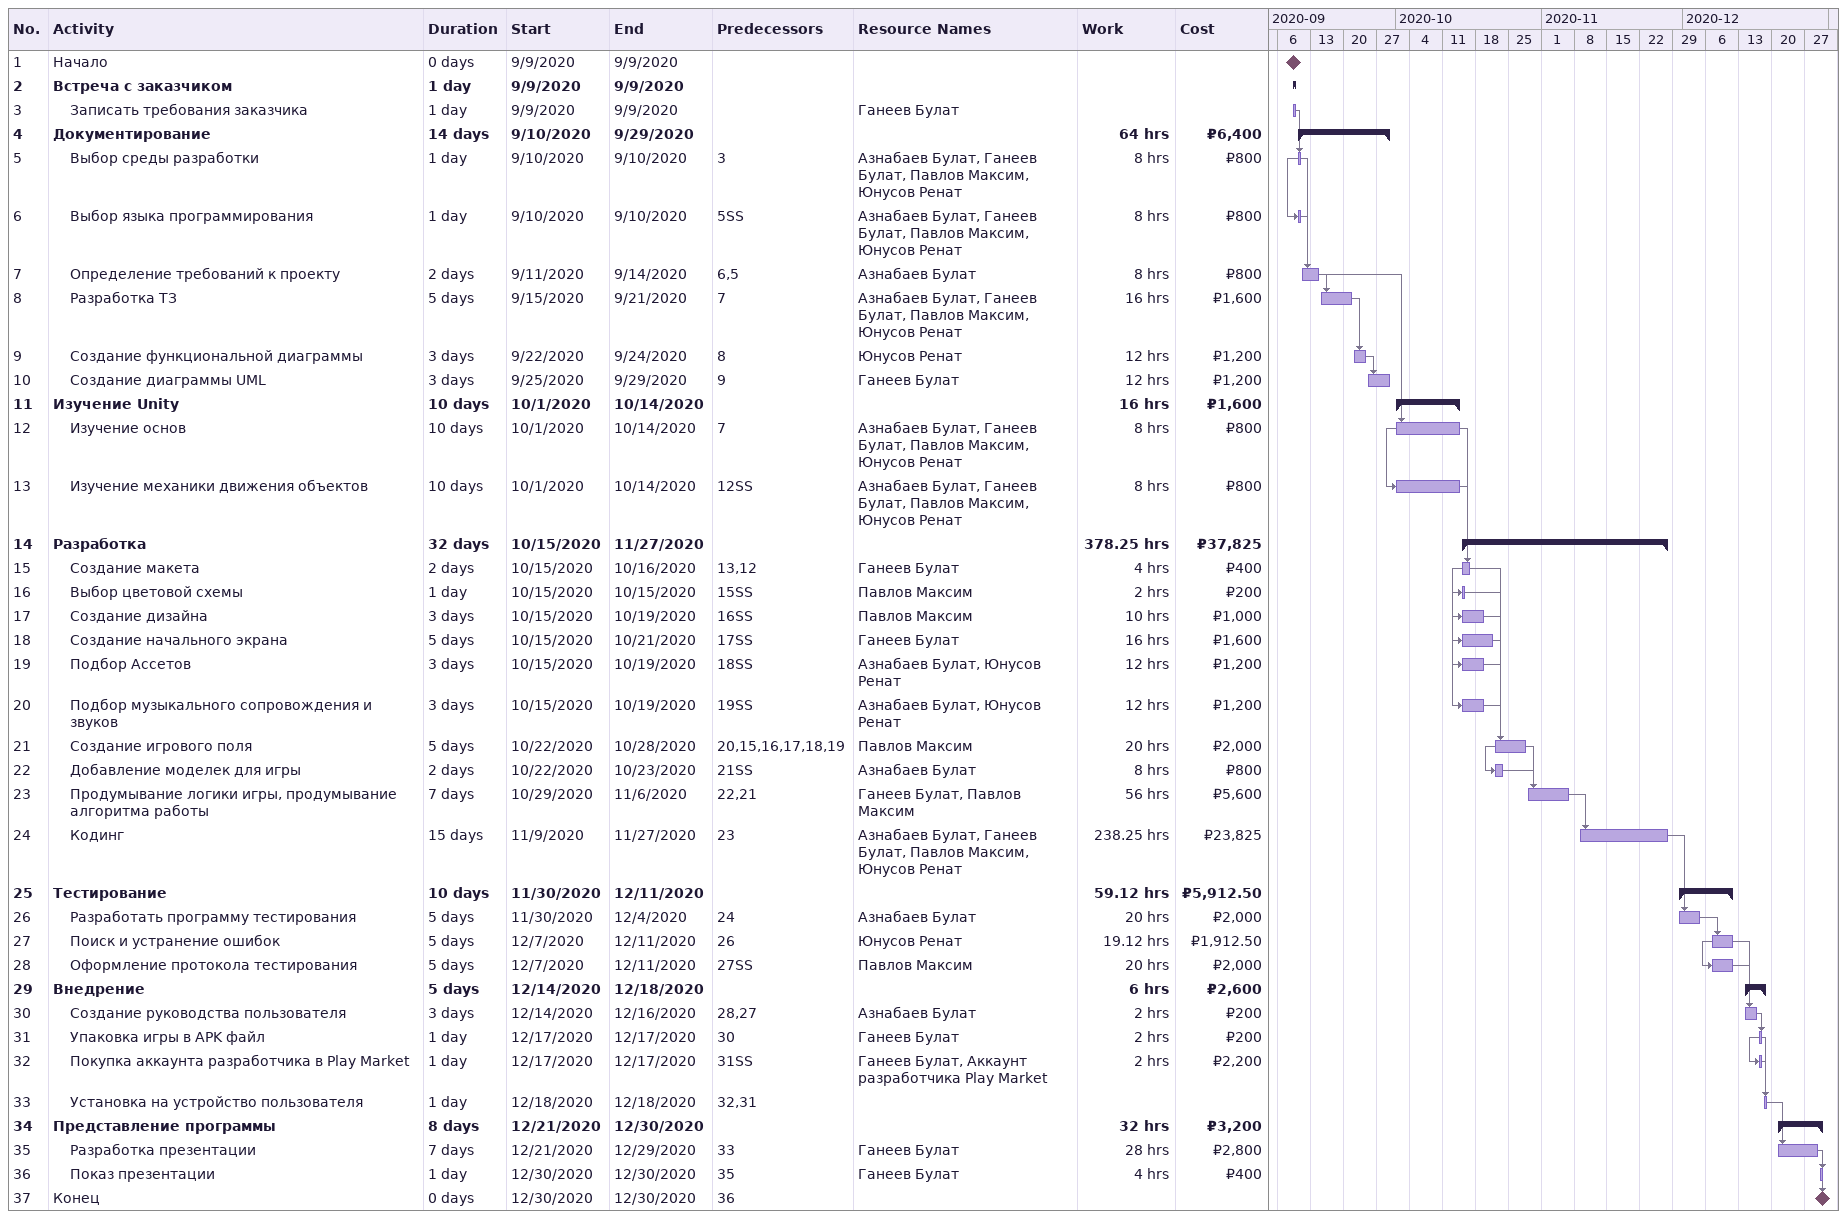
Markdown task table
| ID | Level | Task | Duration | Start | Finish | Predecessors | Resources | Work (h) | Cost (₽) |
|---|---|---|---|---|---|---|---|---|---|
| 1 | 1 | Начало | 0d | 2020-09-09 | 2020-09-09 |  |  |  |  |
| 2 | 1 | **Встреча с заказчиком** | 1d | 2020-09-09 | 2020-09-09 |  |  |  |  |
| 3 | 2 | Записать требования заказчика | 1d | 2020-09-09 | 2020-09-09 |  | Ганеев Булат |  |  |
| 4 | 1 | **Документирование** | 14d | 2020-09-10 | 2020-09-29 |  |  | 64 | 6400 |
| 5 | 2 | Выбор среды разработки | 1d | 2020-09-10 | 2020-09-10 | 3 | Азнабаев Булат, Ганеев Булат, Павлов Максим, Юнусов Ренат | 8 | 800 |
| 6 | 2 | Выбор языка программирования | 1d | 2020-09-10 | 2020-09-10 | 5SS | Азнабаев Булат, Ганеев Булат, Павлов Максим, Юнусов Ренат | 8 | 800 |
| 7 | 2 | Определение требований к проекту | 2d | 2020-09-11 | 2020-09-14 | 6, 5 | Азнабаев Булат | 8 | 800 |
| 8 | 2 | Разработка ТЗ | 5d | 2020-09-15 | 2020-09-21 | 7 | Азнабаев Булат, Ганеев Булат, Павлов Максим, Юнусов Ренат | 16 | 1600 |
| 9 | 2 | Создание функциональной диаграммы | 3d | 2020-09-22 | 2020-09-24 | 8 | Юнусов Ренат | 12 | 1200 |
| 10 | 2 | Создание диаграммы UML | 3d | 2020-09-25 | 2020-09-29 | 9 | Ганеев Булат | 12 | 1200 |
| 11 | 1 | **Изучение Unity** | 10d | 2020-10-01 | 2020-10-14 |  |  | 16 | 1600 |
| 12 | 2 | Изучение основ | 10d | 2020-10-01 | 2020-10-14 | 7 | Азнабаев Булат, Ганеев Булат, Павлов Максим, Юнусов Ренат | 8 | 800 |
| 13 | 2 | Изучение механики движения объектов | 10d | 2020-10-01 | 2020-10-14 | 12SS | Азнабаев Булат, Ганеев Булат, Павлов Максим, Юнусов Ренат | 8 | 800 |
| 14 | 1 | **Разработка** | 32d | 2020-10-15 | 2020-11-27 |  |  | 378.25 | 37825 |
| 15 | 2 | Создание макета | 2d | 2020-10-15 | 2020-10-16 | 13, 12 | Ганеев Булат | 4 | 400 |
| 16 | 2 | Выбор цветовой схемы | 1d | 2020-10-15 | 2020-10-15 | 15SS | Павлов Максим | 2 | 200 |
| 17 | 2 | Создание дизайна | 3d | 2020-10-15 | 2020-10-19 | 16SS | Павлов Максим | 10 | 1000 |
| 18 | 2 | Создание начального экрана | 5d | 2020-10-15 | 2020-10-21 | 17SS | Ганеев Булат | 16 | 1600 |
| 19 | 2 | Подбор Ассетов | 3d | 2020-10-15 | 2020-10-19 | 18SS | Азнабаев Булат, Юнусов Ренат | 12 | 1200 |
| 20 | 2 | Подбор музыкального сопровождения и звуков | 3d | 2020-10-15 | 2020-10-19 | 19SS | Азнабаев Булат, Юнусов Ренат | 12 | 1200 |
| 21 | 2 | Создание игрового поля | 5d | 2020-10-22 | 2020-10-28 | 20, 15, 16, 17, 18, 19 | Павлов Максим | 20 | 2000 |
| 22 | 2 | Добавление моделек для игры | 2d | 2020-10-22 | 2020-10-23 | 21SS | Азнабаев Булат | 8 | 800 |
| 23 | 2 | Продумывание логики игры, продумывание алгоритма работы | 7d | 2020-10-29 | 2020-11-06 | 22, 21 | Ганеев Булат, Павлов Максим | 56 | 5600 |
| 24 | 2 | Кодинг | 15d | 2020-11-09 | 2020-11-27 | 23 | Азнабаев Булат, Ганеев Булат, Павлов Максим, Юнусов Ренат | 238.25 | 23825 |
| 25 | 1 | **Тестирование** | 10d | 2020-11-30 | 2020-12-11 |  |  | 59.12 | 5912.50 |
| 26 | 2 | Разработать программу тестирования | 5d | 2020-11-30 | 2020-12-04 | 24 | Азнабаев Булат | 20 | 2000 |
| 27 | 2 | Поиск и устранение ошибок | 5d | 2020-12-07 | 2020-12-11 | 26 | Юнусов Ренат | 19.12 | 1912.50 |
| 28 | 2 | Оформление протокола тестирования | 5d | 2020-12-07 | 2020-12-11 | 27SS | Павлов Максим | 20 | 2000 |
| 29 | 1 | **Внедрение** | 5d | 2020-12-14 | 2020-12-18 |  |  | 6 | 2600 |
| 30 | 2 | Создание руководства пользователя | 3d | 2020-12-14 | 2020-12-16 | 28, 27 | Азнабаев Булат | 2 | 200 |
| 31 | 2 | Упаковка игры в APK файл | 1d | 2020-12-17 | 2020-12-17 | 30 | Ганеев Булат | 2 | 200 |
| 32 | 2 | Покупка аккаунта разработчика в Play Market | 1d | 2020-12-17 | 2020-12-17 | 31SS | Ганеев Булат, Аккаунт разработчика Play Market | 2 | 2200 |
| 33 | 2 | Установка на устройство пользователя | 1d | 2020-12-18 | 2020-12-18 | 32, 31 |  |  |  |
| 34 | 1 | **Представление программы** | 8d | 2020-12-21 | 2020-12-30 |  |  | 32 | 3200 |
| 35 | 2 | Разработка презентации | 7d | 2020-12-21 | 2020-12-29 | 33 | Ганеев Булат | 28 | 2800 |
| 36 | 2 | Показ презентации | 1d | 2020-12-30 | 2020-12-30 | 35 | Ганеев Булат | 4 | 400 |
| 37 | 1 | Конец | 0d | 2020-12-30 | 2020-12-30 | 36 |  |  |  |
